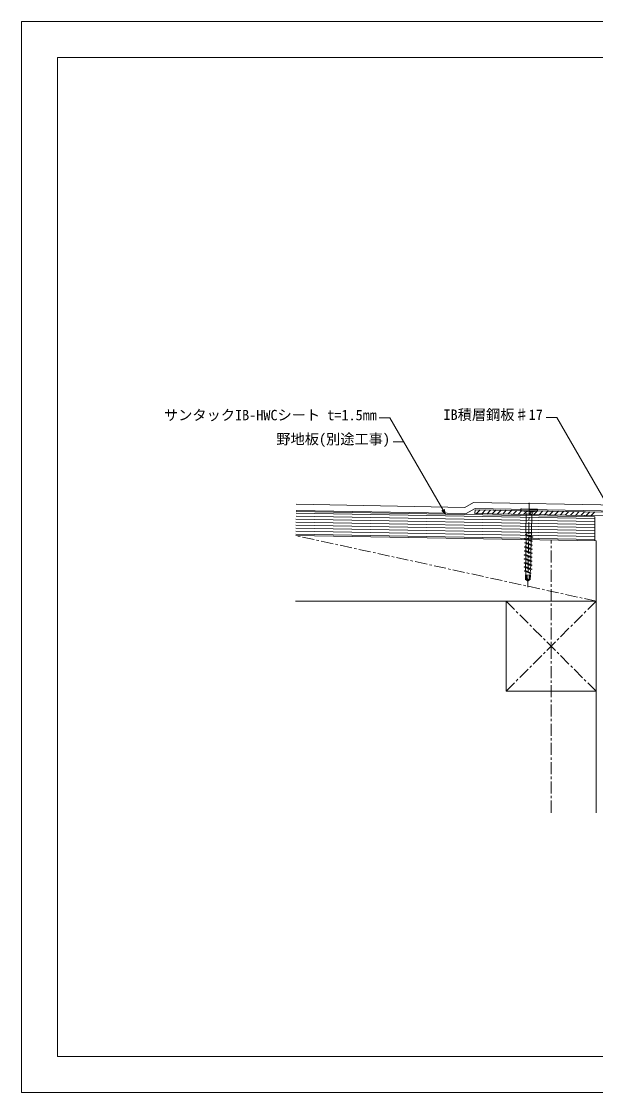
# Model space of a CAD drawing. Units: millimetres, scale not verified. Extents: x -630 to 630, y -446 to 446.
# Drawn here: x -630 to -152, y -446 to 446 of the extents above; entities that cross this region are included whole.
import ezdxf
from ezdxf.enums import TextEntityAlignment as Align

# ---------------------------------------------------------------- set-up
doc = ezdxf.new("R2010")
doc.units = ezdxf.units.MM
doc.header["$LTSCALE"] = 2
doc.linetypes.add('CHAIN1', pattern=[8, 5, -1, 1, -1])
for name, color, linetype, lineweight in [('0-0_躯体', 7, 'Continuous', 9), ('0-1_野地板', 2, 'Continuous', 9), ('0-3_中心線', 7, 'CHAIN1', 9), ('0-4_IBｼｰﾄ', 7, 'Continuous', 9), ('0-5_寸法線', 7, 'Continuous', 9), ('0-6_文字', 5, 'Continuous', 9), ('0-8_部材(積層鋼板)', 4, 'Continuous', 9), ('0-9_部材(ﾋﾞｽ類)', 7, 'Continuous', 9), ('0-A_輪郭線', 2, 'Continuous', 9), ('0-B_図面枠', 7, 'Continuous', 9)]:
    doc.layers.add(name, color=color, linetype=linetype, lineweight=lineweight)
doc.styles.add('ＭＳ ゴシック', font='')
doc.styles.get('ＭＳ ゴシック').set_extended_font_data('MS Gothic')

msp = doc.modelspace()

# ---------------------------------------------------------------- linework, layer by layer
at = {"layer": '0-0_躯体'}
msp.add_line((-151.92, -36.688), (-401.92, -36.688), dxfattribs=at)
for points in [[(-152.92, 13.338), (-152.92, 33.341), (-401.521, 37.81)], [(-151.92, -212.68), (-151.92, 13.32), (-401.88, 17.814)]]:
    msp.add_lwpolyline(points, dxfattribs=at)
msp.add_lwpolyline([(-151.92, -111.688), (-226.92, -111.688), (-226.92, -36.688), (-151.92, -36.688)], close=True, dxfattribs=at)
at = {"layer": '0-1_野地板'}
for p, q in [((-152.92, 32.091), (-401.543, 36.561)), ((-152.92, 24.589), (-401.678, 29.062)), ((-152.92, 27.09), (-401.633, 31.561)), ((-152.92, 29.59), (-401.588, 34.061)), ((-152.92, 14.588), (-401.858, 19.063)), ((-152.92, 17.088), (-401.813, 21.563)), ((-152.92, 19.589), (-401.768, 24.063)), ((-152.92, 22.089), (-401.723, 26.562))]:
    msp.add_line(p, q, dxfattribs=at)
at = {"layer": '0-3_中心線'}
for p, q in [((-207.568, 44.992), (-208.826, -24.997)), ((-151.92, -36.688), (-401.88, 17.814)), ((-189.42, -212.68), (-189.42, 13.994)), ((-151.92, -36.688), (-226.92, -111.688)), ((-151.92, -111.688), (-226.92, -36.688))]:
    msp.add_line(p, q, dxfattribs=at)
at = {"layer": '0-4_IBｼｰﾄ'}
for p, q in [((-253.909, 45.325), (-261.199, 41.289)), ((-253.909, 45.325), (-130.101, 43.099)), ((-259.95, 36.265), (-401.503, 38.81)), ((-261.199, 41.289), (-401.413, 43.809)), ((-252.659, 40.302), (-259.95, 36.265)), ((-252.659, 40.302), (-130.191, 38.1))]:
    msp.add_line(p, q, dxfattribs=at)
at = {"layer": '0-5_寸法線'}
for p, q in [((-184.583, 115.989), (-193.583, 115.989)), ((-139.129, 37.26), (-184.583, 115.989)), ((-311.919, 95.676), (-320.919, 95.676))]:
    msp.add_line(p, q, dxfattribs=at)
for points in [[(-277.22, 35.576), (-323.467, 115.677), (-332.467, 115.677)], [(-280.402, 38.758), (-277.22, 35.576), (-278.385, 39.922)]]:
    msp.add_lwpolyline(points, dxfattribs=at)
at = {"layer": '0-8_部材(積層鋼板)'}
for p, q in [((-251.372, 36.111), (-248.369, 39.224)), ((-247.036, 36.033), (-244.033, 39.146)), ((-242.699, 35.955), (-239.696, 39.068)), ((-238.363, 35.877), (-235.36, 38.99)), ((-234.027, 35.799), (-231.024, 38.912)), ((-229.69, 35.721), (-226.687, 38.834)), ((-225.354, 35.643), (-222.351, 38.756)), ((-221.018, 35.565), (-218.015, 38.679)), ((-216.681, 35.487), (-213.678, 38.601)), ((-212.345, 35.409), (-209.342, 38.523)), ((-203.672, 35.253), (-200.669, 38.367)), ((-199.336, 35.176), (-196.333, 38.289)), ((-195, 35.098), (-191.997, 38.211)), ((-190.663, 35.02), (-187.66, 38.133)), ((-186.327, 34.942), (-183.324, 38.055)), ((-181.991, 34.864), (-178.988, 37.977)), ((-177.654, 34.786), (-174.651, 37.899)), ((-173.318, 34.708), (-170.315, 37.821)), ((-168.982, 34.63), (-165.979, 37.743)), ((-164.645, 34.552), (-161.642, 37.665)), ((-160.309, 34.474), (-157.306, 37.587)), ((-155.973, 34.396), (-152.97, 37.509))]:
    msp.add_line(p, q, dxfattribs=at)
msp.add_lwpolyline([(-252.734, 36.136), (-252.677, 39.302), (-207.684, 38.493), (-207.741, 35.327)], close=True, dxfattribs=at)
at = {"layer": '0-8_部材(積層鋼板)', "color": 7}
msp.add_lwpolyline([(-130.97, 33.946), (-252.734, 36.136), (-252.677, 39.302), (-130.209, 37.1)], dxfattribs=at)
at = {"layer": '0-8_部材(積層鋼板)'}
for points in [[(-208.009, 35.331), (-207.736, 35.614), (-205.006, 38.445)], [(-130.97, 33.946), (-207.741, 35.327), (-207.684, 38.493), (-130.209, 37.1)]]:
    msp.add_lwpolyline(points, dxfattribs=at)
at = {"layer": '0-9_部材(ﾋﾞｽ類)'}
for p, q in [((-214.683, 38.619), (-214.665, 39.618)), ((-214.683, 38.619), (-200.686, 38.367)), ((-211.048, 37.753), (-214.683, 38.619)), ((-214.156, 40.109), (-201.159, 39.876)), ((-211.048, 37.753), (-204.349, 37.633)), ((-211.048, 37.753), (-210.093, 35.836)), ((-210.093, 35.836), (-210.377, 20.038)), ((-210.093, 35.836), (-205.373, 35.751)), ((-205.373, 35.751), (-205.657, 19.953)), ((-204.349, 37.633), (-205.373, 35.751)), ((-204.349, 37.633), (-200.686, 38.367)), ((-200.686, 38.367), (-200.668, 39.367)), ((-210.967, 18.171), (-210.82, 18.634)), ((-210.967, 18.171), (-210.197, 17.875)), ((-210.967, 18.171), (-204.728, 16.546)), ((-210.82, 18.634), (-210.213, 18.843)), ((-210.82, 18.634), (-204.727, 16.646)), ((-210.377, 20.038), (-205.657, 19.953)), ((-210.233, 20.036), (-210.213, 18.843)), ((-210.213, 18.843), (-205.951, 17.117)), ((-210.177, 16.694), (-210.197, 17.875)), ((-210.197, 17.875), (-205.986, 16.114)), ((-207.052, 19.978), (-205.825, 19.488)), ((-206.63, 19.971), (-205.554, 19.581)), ((-205.825, 19.488), (-205.951, 17.117)), ((-205.554, 19.581), (-205.825, 19.488)), ((-205.554, 19.581), (-205.657, 19.953)), ((-211.517, 11.657), (-210.276, 11.18)), ((-211.517, 11.657), (-204.849, 9.867)), ((-211.516, 11.757), (-210.258, 12.19)), ((-211.457, 14.997), (-210.216, 14.519)), ((-211.457, 14.997), (-204.789, 13.207)), ((-211.456, 15.097), (-210.198, 15.529)), ((-210.276, 11.18), (-210.318, 8.85)), ((-210.276, 11.18), (-206.107, 9.435)), ((-210.216, 14.519), (-210.258, 12.19)), ((-210.258, 12.19), (-206.088, 10.445)), ((-210.216, 14.519), (-206.046, 12.774)), ((-210.177, 16.694), (-210.198, 15.529)), ((-210.198, 15.529), (-206.028, 13.784)), ((-206.107, 9.435), (-206.148, 7.105)), ((-204.849, 9.867), (-206.107, 9.435)), ((-206.046, 12.774), (-206.088, 10.445)), ((-204.847, 9.967), (-206.088, 10.445)), ((-204.789, 13.207), (-206.046, 12.774)), ((-205.986, 16.114), (-206.028, 13.784)), ((-204.787, 13.307), (-206.028, 13.784)), ((-204.728, 16.546), (-205.986, 16.114)), ((-204.727, 16.646), (-205.951, 17.117)), ((-204.849, 9.867), (-204.847, 9.967)), ((-204.789, 13.207), (-204.787, 13.307)), ((-204.728, 16.546), (-204.727, 16.646)), ((-211.698, 1.639), (-210.456, 1.162)), ((-211.698, 1.639), (-205.029, -0.151)), ((-211.696, 1.739), (-210.438, 2.171)), ((-211.638, 4.978), (-210.396, 4.501)), ((-211.638, 4.978), (-204.969, 3.188)), ((-211.636, 5.078), (-210.378, 5.511)), ((-211.577, 8.318), (-210.336, 7.841)), ((-211.577, 8.318), (-204.909, 6.528)), ((-211.576, 8.418), (-210.318, 8.85)), ((-210.456, 1.162), (-210.498, -1.168)), ((-210.456, 1.162), (-206.287, -0.584)), ((-210.396, 4.501), (-210.438, 2.171)), ((-210.438, 2.171), (-206.268, 0.426)), ((-210.396, 4.501), (-206.227, 2.756)), ((-210.336, 7.841), (-210.378, 5.511)), ((-210.378, 5.511), (-206.208, 3.766)), ((-210.336, 7.841), (-206.167, 6.095)), ((-210.318, 8.85), (-206.148, 7.105)), ((-206.227, 2.756), (-206.268, 0.426)), ((-205.027, -0.051), (-206.268, 0.426)), ((-204.969, 3.188), (-206.227, 2.756)), ((-206.167, 6.095), (-206.208, 3.766)), ((-204.967, 3.288), (-206.208, 3.766)), ((-204.909, 6.528), (-206.167, 6.095)), ((-204.907, 6.628), (-206.148, 7.105)), ((-204.969, 3.188), (-204.967, 3.288)), ((-204.909, 6.528), (-204.907, 6.628)), ((-211.878, -8.379), (-210.636, -8.857)), ((-211.878, -8.379), (-205.209, -10.17)), ((-211.876, -8.279), (-210.618, -7.847)), ((-211.818, -5.04), (-210.576, -5.517)), ((-211.818, -5.04), (-205.149, -6.83)), ((-211.816, -4.94), (-210.558, -4.508)), ((-211.758, -1.7), (-210.516, -2.178)), ((-211.758, -1.7), (-205.089, -3.491)), ((-211.756, -1.6), (-210.498, -1.168)), ((-210.636, -8.857), (-210.674, -10.961)), ((-210.636, -8.857), (-206.467, -10.602)), ((-210.576, -5.517), (-210.618, -7.847)), ((-210.618, -7.847), (-206.449, -9.592)), ((-210.576, -5.517), (-206.407, -7.263)), ((-210.516, -2.178), (-210.558, -4.508)), ((-210.558, -4.508), (-206.389, -6.253)), ((-210.516, -2.178), (-206.347, -3.923)), ((-210.498, -1.168), (-206.329, -2.913)), ((-206.407, -7.263), (-206.449, -9.592)), ((-205.149, -6.83), (-206.407, -7.263)), ((-206.347, -3.923), (-206.389, -6.253)), ((-205.147, -6.73), (-206.389, -6.253)), ((-205.089, -3.491), (-206.347, -3.923)), ((-206.287, -0.584), (-206.329, -2.913)), ((-205.087, -3.391), (-206.329, -2.913)), ((-205.029, -0.151), (-206.287, -0.584)), ((-205.149, -6.83), (-205.147, -6.73)), ((-205.089, -3.491), (-205.087, -3.391)), ((-205.029, -0.151), (-205.027, -0.051)), ((-211.633, -11.724), (-210.538, -12.145)), ((-211.633, -11.724), (-205.868, -13.498)), ((-211.631, -11.624), (-210.637, -11.283)), ((-210.636, -14.963), (-210.704, -18.741)), ((-210.674, -10.961), (-210.637, -11.283)), ((-210.637, -11.283), (-206.779, -13.047)), ((-206.656, -15.034), (-210.636, -14.963)), ((-210.538, -12.145), (-210.328, -13.968)), ((-210.538, -12.145), (-206.902, -13.854)), ((-210.328, -13.968), (-210.346, -14.968)), ((-210.199, -18.49), (-210.136, -14.972)), ((-209.979, -17.394), (-209.936, -14.975)), ((-208.816, -19.497), (-209.979, -17.394)), ((-208.891, -18.06), (-208.836, -14.995)), ((-207.303, -17.623), (-207.256, -15.024)), ((-206.928, -14.029), (-206.946, -15.029)), ((-206.902, -13.854), (-206.928, -14.029)), ((-205.868, -13.498), (-206.902, -13.854)), ((-206.475, -11.037), (-206.779, -13.047)), ((-205.866, -13.398), (-206.779, -13.047)), ((-206.724, -18.813), (-206.656, -15.034)), ((-206.475, -11.037), (-206.467, -10.602)), ((-205.209, -10.17), (-206.467, -10.602)), ((-205.207, -10.07), (-206.449, -9.592)), ((-205.868, -13.498), (-205.866, -13.398)), ((-205.209, -10.17), (-205.207, -10.07)), ((-210.199, -18.49), (-210.704, -18.741)), ((-210.704, -18.741), (-209.095, -19.911)), ((-210.199, -18.49), (-208.816, -19.497)), ((-208.816, -19.497), (-209.095, -19.911)), ((-208.646, -18.503), (-208.891, -18.06)), ((-208.559, -19.474), (-208.736, -19.998)), ((-208.736, -19.998), (-208.374, -19.924)), ((-206.724, -18.813), (-208.374, -19.924)), ((-207.831, -18.594), (-207.946, -18.671)), ((-206.865, -18.678), (-206.724, -18.813))]:
    msp.add_line(p, q, dxfattribs=at)
for points in [[(-211.517, 11.657), (-211.516, 11.757), (-204.847, 9.967)], [(-211.457, 14.997), (-211.456, 15.097), (-204.787, 13.307)], [(-211.698, 1.639), (-211.696, 1.739), (-205.027, -0.051)], [(-211.638, 4.978), (-211.636, 5.078), (-204.967, 3.288)], [(-211.577, 8.318), (-211.576, 8.418), (-204.907, 6.628)], [(-211.878, -8.379), (-211.876, -8.279), (-205.207, -10.07)], [(-211.818, -5.04), (-211.816, -4.94), (-205.147, -6.73)], [(-211.758, -1.7), (-211.756, -1.6), (-205.087, -3.391)], [(-211.633, -11.724), (-211.631, -11.624), (-205.866, -13.398)], [(-208.816, -19.497), (-208.736, -19.998), (-209.095, -19.911)]]:
    msp.add_lwpolyline(points, dxfattribs=at)
for centre, radius, start, end in [((-214.165, 39.609), 0.5, 88.97, 178.97), ((-201.168, 39.376), 0.5, 358.97, 88.97), ((-208.5, -17.601), 1.197, 303.97, 358.97), ((-205.876, -17.648), 1.428, 178.97, 226.12433), ((-208.219, -18.266), 0.488, 208.97, 303.97), ((-209.701, -19.087), 1.206, 341.29771, 28.97), ((-207.065, -19.98), 1.577, 123.97, 161.29771), ((-207.4, -19.234), 0.772, 46.12433, 123.97)]:
    msp.add_arc(centre, radius, start, end, dxfattribs=at)
at = {"layer": '0-A_輪郭線'}
msp.add_lwpolyline([(600, 415.5), (-600, 415.5), (-600, -415.5), (600, -415.5)], close=True, dxfattribs=at)
at = {"layer": '0-B_図面枠'}
msp.add_lwpolyline([(630, -445.5), (630, 445.5), (-630, 445.5), (-630, -445.5)], close=True, dxfattribs=at)

# ---------------------------------------------------------------- texts
at = {"layer": '0-6_文字', "color": 7, "style": 'ＭＳ ゴシック'}
for s, p in [('サンタックIB-HWCシート t=1.5㎜', (-511.438, 111.133)), ('IB積層鋼板♯17', (-278.919, 111.445)), ('野地板(別途工事)', (-417.959, 91.131))]:
    msp.add_text(s, height=8.666, dxfattribs=at).set_placement(p, align=Align.BOTTOM_LEFT)

doc.saveas('drawing.dxf')
